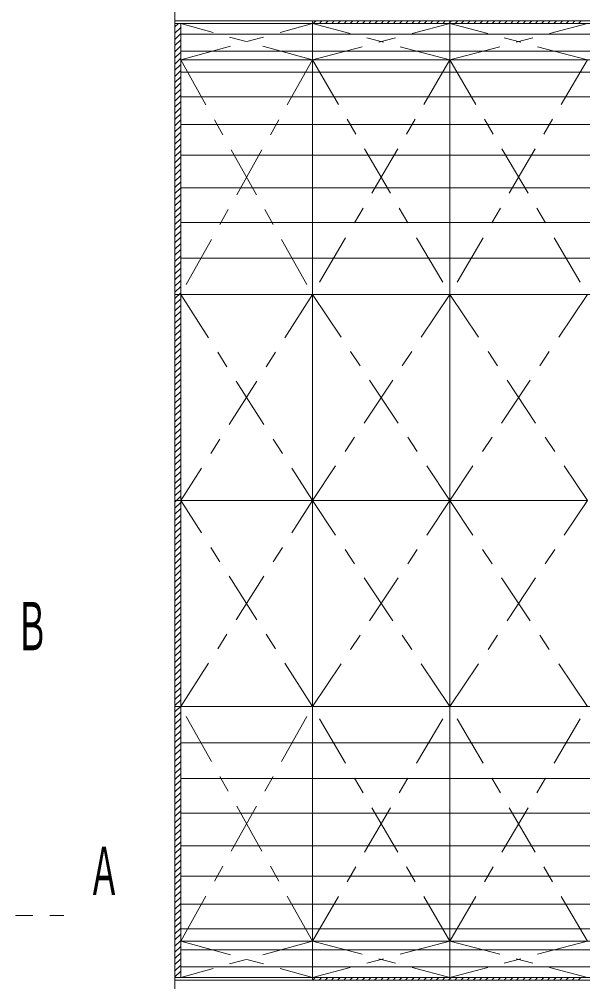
# Model space of a CAD drawing. Units: millimetres on the paper, scale 1:150. Extents: x -385 to 0, y -3 to 267.
# Drawn here: x -143.3 to -110.5, y 156.3 to 212.3 of the extents above; entities that cross this region are included whole.
import ezdxf
from ezdxf.enums import TextEntityAlignment as Align

# ---------------------------------------------------------------- set-up
doc = ezdxf.new("R2010")
doc.units = ezdxf.units.MM
doc.linetypes.add('USER2', pattern=[6, 3, -1, 1, -1])
doc.layers.add('1_150', color=7, linetype='Continuous', lineweight=13)
doc.styles.add('ＭＳ ゴシック', font='')
doc.styles.get('ＭＳ ゴシック').set_extended_font_data('MS Gothic')

msp = doc.modelspace()

# ---------------------------------------------------------------- linework, layer by layer
at = {"layer": '1_150'}
for p, q in [((-134.236, 144.177), (-134.236, 224.426)), ((-94.236, 212.224), (-134.236, 212.224)), ((-94.236, 212.079), (-134.236, 212.079)), ((-134.031, 212.079), (-134.236, 211.874)), ((-133.903, 156.524), (-133.903, 212.079)), ((-126.236, 156.379), (-126.236, 212.224)), ((-126.045, 212.224), (-126.191, 212.079)), ((-125.686, 212.224), (-125.832, 212.079)), ((-125.327, 212.224), (-125.472, 212.079)), ((-124.968, 212.224), (-125.113, 212.079)), ((-124.608, 212.224), (-124.754, 212.079)), ((-124.249, 212.224), (-124.395, 212.079)), ((-123.89, 212.224), (-124.035, 212.079)), ((-123.531, 212.224), (-123.676, 212.079)), ((-123.172, 212.224), (-123.317, 212.079)), ((-122.812, 212.224), (-122.958, 212.079)), ((-122.453, 212.224), (-122.599, 212.079)), ((-122.094, 212.224), (-122.239, 212.079)), ((-121.735, 212.224), (-121.88, 212.079)), ((-121.376, 212.224), (-121.521, 212.079)), ((-121.016, 212.224), (-121.162, 212.079)), ((-120.657, 212.224), (-120.803, 212.079)), ((-120.298, 212.224), (-120.443, 212.079)), ((-119.939, 212.224), (-120.084, 212.079)), ((-119.58, 212.224), (-119.725, 212.079)), ((-119.22, 212.224), (-119.366, 212.079)), ((-118.861, 212.224), (-119.007, 212.079)), ((-118.502, 212.224), (-118.647, 212.079)), ((-118.143, 212.224), (-118.288, 212.079)), ((-118.236, 156.379), (-118.236, 212.224)), ((-117.783, 212.224), (-117.929, 212.079)), ((-117.424, 212.224), (-117.57, 212.079)), ((-117.065, 212.224), (-117.21, 212.079)), ((-116.706, 212.224), (-116.851, 212.079)), ((-116.347, 212.224), (-116.492, 212.079)), ((-115.987, 212.224), (-116.133, 212.079)), ((-115.628, 212.224), (-115.774, 212.079)), ((-115.269, 212.224), (-115.414, 212.079)), ((-114.91, 212.224), (-115.055, 212.079)), ((-114.551, 212.224), (-114.696, 212.079)), ((-114.191, 212.224), (-114.337, 212.079)), ((-113.832, 212.224), (-113.978, 212.079)), ((-113.473, 212.224), (-113.618, 212.079)), ((-113.114, 212.224), (-113.259, 212.079)), ((-112.755, 212.224), (-112.9, 212.079)), ((-112.395, 212.224), (-112.541, 212.079)), ((-112.036, 212.224), (-112.182, 212.079)), ((-111.677, 212.224), (-111.822, 212.079)), ((-111.318, 212.224), (-111.463, 212.079)), ((-110.958, 212.224), (-111.104, 212.079)), ((-110.599, 212.224), (-110.745, 212.079)), ((-133.903, 211.848), (-134.236, 211.514)), ((-133.903, 211.488), (-134.236, 211.155)), ((-94.57, 211.462), (-133.903, 211.462)), ((-133.903, 211.129), (-134.236, 210.796)), ((-133.903, 210.77), (-134.236, 210.437)), ((-133.903, 210.411), (-134.236, 210.078)), ((-94.57, 210.464), (-133.903, 210.464)), ((-133.903, 210.052), (-134.236, 209.718)), ((-133.903, 209.692), (-134.236, 209.359)), ((-94.57, 209.957), (-133.903, 209.957)), ((-133.903, 209.333), (-134.236, 209)), ((-94.57, 209.239), (-133.903, 209.239)), ((-133.903, 208.974), (-134.236, 208.641)), ((-133.903, 208.615), (-134.236, 208.281)), ((-133.903, 208.256), (-134.236, 207.922)), ((-133.903, 207.896), (-134.236, 207.563)), ((-133.903, 207.537), (-134.236, 207.204)), ((-94.57, 207.805), (-133.903, 207.805)), ((-133.903, 207.178), (-134.236, 206.845)), ((-133.903, 206.819), (-134.236, 206.485)), ((-133.903, 206.46), (-134.236, 206.126)), ((-133.903, 206.1), (-134.236, 205.767)), ((-133.903, 205.741), (-134.236, 205.408)), ((-94.57, 206.187), (-133.903, 206.187)), ((-133.903, 205.382), (-134.236, 205.049)), ((-133.903, 205.023), (-134.236, 204.689)), ((-133.903, 204.663), (-134.236, 204.33)), ((-133.903, 204.304), (-134.236, 203.971)), ((-94.57, 204.41), (-133.903, 204.41)), ((-133.903, 203.945), (-134.236, 203.612)), ((-133.903, 203.586), (-134.236, 203.253)), ((-133.903, 203.227), (-134.236, 202.893)), ((-133.903, 202.867), (-134.236, 202.534)), ((-133.903, 202.508), (-134.236, 202.175)), ((-94.57, 202.502), (-133.903, 202.502)), ((-133.903, 202.149), (-134.236, 201.816)), ((-133.903, 201.79), (-134.236, 201.456)), ((-133.903, 201.431), (-134.236, 201.097)), ((-133.903, 201.071), (-134.236, 200.738)), ((-133.903, 200.712), (-134.236, 200.379)), ((-133.903, 200.353), (-134.236, 200.02)), ((-94.57, 200.495), (-133.903, 200.495)), ((-133.903, 199.994), (-134.236, 199.66)), ((-133.903, 199.635), (-134.236, 199.301)), ((-133.903, 199.275), (-134.236, 198.942)), ((-133.903, 198.916), (-134.236, 198.583)), ((-133.903, 198.557), (-134.236, 198.224)), ((-94.57, 198.42), (-133.903, 198.42)), ((-133.903, 198.198), (-134.236, 197.864)), ((-133.903, 197.839), (-134.236, 197.505)), ((-133.903, 197.479), (-134.236, 197.146)), ((-133.903, 197.12), (-134.236, 196.787)), ((-133.903, 196.761), (-134.236, 196.428)), ((-133.903, 196.402), (-134.236, 196.068)), ((-134.236, 196.302), (-94.236, 196.302)), ((-133.903, 196.042), (-134.236, 195.709)), ((-133.903, 195.683), (-134.236, 195.35)), ((-133.903, 195.324), (-134.236, 194.991)), ((-133.903, 194.965), (-134.236, 194.631)), ((-133.903, 194.606), (-134.236, 194.272)), ((-133.903, 194.246), (-134.236, 193.913)), ((-133.903, 193.887), (-134.236, 193.554)), ((-133.903, 193.528), (-134.236, 193.195)), ((-133.903, 193.169), (-134.236, 192.835)), ((-133.903, 192.81), (-134.236, 192.476)), ((-133.903, 192.45), (-134.236, 192.117)), ((-133.903, 192.091), (-134.236, 191.758)), ((-133.903, 191.732), (-134.236, 191.399)), ((-133.903, 191.373), (-134.236, 191.039)), ((-133.903, 191.014), (-134.236, 190.68)), ((-133.903, 190.654), (-134.236, 190.321)), ((-133.903, 190.295), (-134.236, 189.962)), ((-133.903, 189.936), (-134.236, 189.603)), ((-133.903, 189.577), (-134.236, 189.243)), ((-133.903, 189.217), (-134.236, 188.884)), ((-133.903, 188.858), (-134.236, 188.525)), ((-133.903, 188.499), (-134.236, 188.166)), ((-133.903, 188.14), (-134.236, 187.806)), ((-133.903, 187.781), (-134.236, 187.447)), ((-133.903, 187.421), (-134.236, 187.088)), ((-133.903, 187.062), (-134.236, 186.729)), ((-133.903, 186.703), (-134.236, 186.37)), ((-133.903, 186.344), (-134.236, 186.01)), ((-133.903, 185.985), (-134.236, 185.651)), ((-133.903, 185.625), (-134.236, 185.292)), ((-133.903, 185.266), (-134.236, 184.933)), ((-133.903, 184.907), (-134.236, 184.574)), ((-133.903, 184.548), (-134.236, 184.214)), ((-126.236, 184.302), (-134.236, 184.302)), ((-133.903, 184.189), (-134.236, 183.855)), ((-110.236, 184.302), (-126.236, 184.302)), ((-133.903, 183.829), (-134.236, 183.496)), ((-133.903, 183.47), (-134.236, 183.137)), ((-133.903, 183.111), (-134.236, 182.778)), ((-133.903, 182.752), (-134.236, 182.418)), ((-133.903, 182.392), (-134.236, 182.059)), ((-133.903, 182.033), (-134.236, 181.7)), ((-133.903, 181.674), (-134.236, 181.341)), ((-133.903, 181.315), (-134.236, 180.981)), ((-133.903, 180.956), (-134.236, 180.622)), ((-133.903, 180.596), (-134.236, 180.263)), ((-133.903, 180.237), (-134.236, 179.904)), ((-133.903, 179.878), (-134.236, 179.545)), ((-133.903, 179.519), (-134.236, 179.185)), ((-133.903, 179.16), (-134.236, 178.826)), ((-133.903, 178.8), (-134.236, 178.467)), ((-133.903, 178.441), (-134.236, 178.108)), ((-133.903, 178.082), (-134.236, 177.749)), ((-133.903, 177.723), (-134.236, 177.389)), ((-133.903, 177.364), (-134.236, 177.03)), ((-133.903, 177.004), (-134.236, 176.671)), ((-133.903, 176.645), (-134.236, 176.312)), ((-133.903, 176.286), (-134.236, 175.953)), ((-133.903, 175.927), (-134.236, 175.593)), ((-133.903, 175.567), (-134.236, 175.234)), ((-133.903, 175.208), (-134.236, 174.875)), ((-133.903, 174.849), (-134.236, 174.516)), ((-133.903, 174.49), (-134.236, 174.157)), ((-133.903, 174.131), (-134.236, 173.797)), ((-133.903, 173.771), (-134.236, 173.438)), ((-133.903, 173.412), (-134.236, 173.079)), ((-133.903, 173.053), (-134.236, 172.72)), ((-133.903, 172.694), (-134.236, 172.36)), ((-133.903, 172.335), (-134.236, 172.001)), ((-134.236, 172.302), (-94.236, 172.302)), ((-133.903, 171.975), (-134.236, 171.642)), ((-133.903, 171.616), (-134.236, 171.283)), ((-133.903, 171.257), (-134.236, 170.924)), ((-133.903, 170.898), (-134.236, 170.564)), ((-133.903, 170.539), (-134.236, 170.205)), ((-133.903, 170.179), (-134.236, 169.846)), ((-94.57, 170.183), (-133.903, 170.183)), ((-133.903, 169.82), (-134.236, 169.487)), ((-133.903, 169.461), (-134.236, 169.128)), ((-133.903, 169.102), (-134.236, 168.768)), ((-133.903, 168.742), (-134.236, 168.409)), ((-133.903, 168.383), (-134.236, 168.05)), ((-133.903, 168.024), (-134.236, 167.691)), ((-133.903, 167.665), (-134.236, 167.332)), ((-94.57, 168.108), (-133.903, 168.108)), ((-133.903, 167.306), (-134.236, 166.972)), ((-133.903, 166.946), (-134.236, 166.613)), ((-133.903, 166.587), (-134.236, 166.254)), ((-133.903, 166.228), (-134.236, 165.895)), ((-94.57, 166.101), (-133.903, 166.101)), ((-133.903, 165.869), (-134.236, 165.535)), ((-133.903, 165.51), (-134.236, 165.176)), ((-133.903, 165.15), (-134.236, 164.817)), ((-133.903, 164.791), (-134.236, 164.458)), ((-133.903, 164.432), (-134.236, 164.099)), ((-133.903, 164.073), (-134.236, 163.739)), ((-133.903, 163.714), (-134.236, 163.38)), ((-94.57, 164.194), (-133.903, 164.194)), ((-133.903, 163.354), (-134.236, 163.021)), ((-133.903, 162.995), (-134.236, 162.662)), ((-133.903, 162.636), (-134.236, 162.303)), ((-133.903, 162.277), (-134.236, 161.943)), ((-94.57, 162.417), (-133.903, 162.417)), ((-133.903, 161.917), (-134.236, 161.584)), ((-133.903, 161.558), (-134.236, 161.225)), ((-133.903, 161.199), (-134.236, 160.866)), ((-133.903, 160.84), (-134.236, 160.507)), ((-133.903, 160.481), (-134.236, 160.147)), ((-94.57, 160.798), (-133.903, 160.798)), ((-133.903, 160.121), (-134.236, 159.788)), ((-133.903, 159.762), (-134.236, 159.429)), ((-133.903, 159.403), (-134.236, 159.07)), ((-94.57, 159.365), (-133.903, 159.365)), ((-133.903, 159.044), (-134.236, 158.71)), ((-133.903, 158.685), (-134.236, 158.351)), ((-94.57, 158.647), (-133.903, 158.647)), ((-133.903, 158.325), (-134.236, 157.992)), ((-94.57, 158.139), (-133.903, 158.139)), ((-133.903, 157.966), (-134.236, 157.633)), ((-133.903, 157.607), (-134.236, 157.274)), ((-133.903, 157.248), (-134.236, 156.914)), ((-94.57, 157.141), (-133.903, 157.141)), ((-133.903, 156.889), (-134.236, 156.555)), ((-94.236, 156.524), (-134.236, 156.524)), ((-94.236, 156.379), (-134.236, 156.379)), ((-133.903, 156.529), (-133.908, 156.524)), ((-126.068, 156.524), (-126.213, 156.379)), ((-125.709, 156.524), (-125.854, 156.379)), ((-125.349, 156.524), (-125.495, 156.379)), ((-124.99, 156.524), (-125.136, 156.379)), ((-124.631, 156.524), (-124.776, 156.379)), ((-124.272, 156.524), (-124.417, 156.379)), ((-123.913, 156.524), (-124.058, 156.379)), ((-123.553, 156.524), (-123.699, 156.379)), ((-123.194, 156.524), (-123.34, 156.379)), ((-122.835, 156.524), (-122.98, 156.379)), ((-122.476, 156.524), (-122.621, 156.379)), ((-122.116, 156.524), (-122.262, 156.379)), ((-121.757, 156.524), (-121.903, 156.379)), ((-121.398, 156.524), (-121.543, 156.379)), ((-121.039, 156.524), (-121.184, 156.379)), ((-120.68, 156.524), (-120.825, 156.379)), ((-120.32, 156.524), (-120.466, 156.379)), ((-119.961, 156.524), (-120.107, 156.379)), ((-119.602, 156.524), (-119.747, 156.379)), ((-119.243, 156.524), (-119.388, 156.379)), ((-118.884, 156.524), (-119.029, 156.379)), ((-118.524, 156.524), (-118.67, 156.379)), ((-118.165, 156.524), (-118.311, 156.379)), ((-117.806, 156.524), (-117.951, 156.379)), ((-117.447, 156.524), (-117.592, 156.379)), ((-117.088, 156.524), (-117.233, 156.379)), ((-116.728, 156.524), (-116.874, 156.379)), ((-116.369, 156.524), (-116.515, 156.379)), ((-116.01, 156.524), (-116.155, 156.379)), ((-115.651, 156.524), (-115.796, 156.379)), ((-115.291, 156.524), (-115.437, 156.379)), ((-114.932, 156.524), (-115.078, 156.379)), ((-114.573, 156.524), (-114.719, 156.379)), ((-114.214, 156.524), (-114.359, 156.379)), ((-113.855, 156.524), (-114, 156.379)), ((-113.495, 156.524), (-113.641, 156.379)), ((-113.136, 156.524), (-113.282, 156.379)), ((-112.777, 156.524), (-112.922, 156.379)), ((-112.418, 156.524), (-112.563, 156.379)), ((-112.059, 156.524), (-112.204, 156.379)), ((-111.699, 156.524), (-111.845, 156.379)), ((-111.34, 156.524), (-111.486, 156.379)), ((-110.981, 156.524), (-111.126, 156.379)), ((-110.622, 156.524), (-110.767, 156.379))]:
    msp.add_line(p, q, dxfattribs=at)
at = {"layer": '1_150', "linetype": 'USER2'}
for p, q in [((-133.903, 209.957), (-126.236, 212.079)), ((-126.236, 209.957), (-133.903, 212.079)), ((-118.236, 209.957), (-126.236, 212.079)), ((-126.236, 209.957), (-118.236, 212.079)), ((-110.236, 209.957), (-118.236, 212.079)), ((-118.236, 209.957), (-110.236, 212.079)), ((-126.236, 209.957), (-133.903, 196.302)), ((-133.903, 209.957), (-126.236, 196.302)), ((-126.236, 209.957), (-118.236, 196.302)), ((-118.236, 209.957), (-126.236, 196.302)), ((-118.236, 209.957), (-110.236, 196.302)), ((-110.236, 209.957), (-118.236, 196.302)), ((-126.236, 196.302), (-133.903, 184.302)), ((-133.903, 196.302), (-126.236, 184.302)), ((-126.236, 196.302), (-118.236, 184.302)), ((-118.236, 196.302), (-126.236, 184.302)), ((-118.236, 196.302), (-110.236, 184.302)), ((-110.236, 196.302), (-118.236, 184.302)), ((-126.236, 172.302), (-133.903, 184.302)), ((-133.903, 172.302), (-126.236, 184.302)), ((-126.236, 172.302), (-118.236, 184.302)), ((-118.236, 172.302), (-126.236, 184.302)), ((-118.236, 172.302), (-110.236, 184.302)), ((-110.236, 172.302), (-118.236, 184.302)), ((-126.236, 158.647), (-133.903, 172.302)), ((-133.903, 158.647), (-126.236, 172.302)), ((-126.236, 158.647), (-118.236, 172.302)), ((-118.236, 158.647), (-126.236, 172.302)), ((-118.236, 158.647), (-110.236, 172.302)), ((-110.236, 158.647), (-118.236, 172.302)), ((-177.517, 160.144), (-140.711, 160.144)), ((-133.903, 158.647), (-126.236, 156.524)), ((-126.236, 158.647), (-133.903, 156.524)), ((-118.236, 158.647), (-126.236, 156.524)), ((-126.236, 158.647), (-118.236, 156.524)), ((-110.236, 158.647), (-118.236, 156.524)), ((-118.236, 158.647), (-110.236, 156.524))]:
    msp.add_line(p, q, dxfattribs=at)

# ---------------------------------------------------------------- texts
at = {"layer": '1_150', "style": 'ＭＳ ゴシック', "width": 0.5}
for s, p in [('Ｂ', (-143.514, 178.393)), ('Ａ', (-139.316, 164.143))]:
    msp.add_text(s, height=2.815, dxfattribs=at).set_placement(p, align=Align.TOP_LEFT)

doc.saveas('drawing.dxf')
